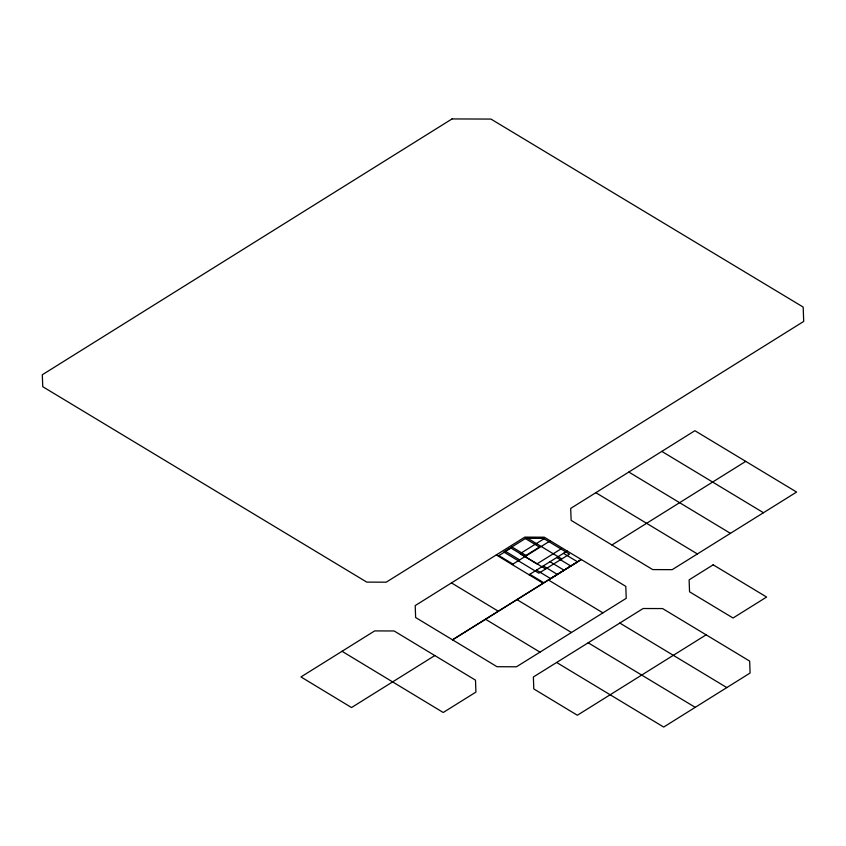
<?xml version="1.0" encoding="UTF-8"?>
<svg xmlns="http://www.w3.org/2000/svg" width="846" height="846" viewBox="0 0 846 846"><rect width="100%" height="100%" fill="white"/><g stroke="black" fill="none" stroke-linecap="round" stroke-linejoin="round"><path stroke-width="1.27" d="M661.826 451.394L694.883 430.699L796.594 492.055L672.221 569.654L652.71 569.591L571.145 520.375L570.68 508.425L661.826 451.394L763.462 512.729M342.038 651.293L374.651 630.915L394.12 630.968L475.494 680.152L475.917 692.091L443.219 712.491L342.038 651.293L300.954 676.937L351.524 707.552L434.781 655.576M451.468 582.905L415.206 605.588L415.629 617.527L497.004 666.711L516.472 666.785L539.991 652.139L626.23 598.312L625.807 586.373L544.274 537.199L524.806 537.125L451.468 582.905L498.336 611.256M611.922 544.983L745.717 461.377M556.626 662.481L643.129 608.517L662.598 608.57L749.662 661.096L750.085 673.035L663.687 727.063L556.626 662.481L533.371 676.99L533.794 688.93L577.353 715.251L706.124 634.838M512.338 547.203L498.865 555.589L512.93 564.102M544.084 538.743L520.079 553.696L536.956 563.912L560.972 548.948M525.958 555.441L539.431 547.055L525.366 538.542M512.179 564.568L550.291 540.827M529.057 574.772L567.19 551.021M730.415 533.329L628.811 472.047M595.838 492.689L697.368 553.94M563.489 553.326L577.554 561.839L543.872 582.809L529.808 574.307M527.745 538.331L561.807 558.931M556.753 557.525L570.817 566.027M550.016 561.723L564.081 570.225M511.893 546.939L526.402 555.706M543.28 565.911L557.345 574.423M510.55 547.774L545.638 568.998M505.601 551.402L519.666 559.904M536.544 570.109L550.609 578.611M602.923 612.864L548.451 579.996L581.276 559.513L452.515 639.83L543.143 583.285L496.274 554.944M726.82 687.587L619.822 623.058M516.991 599.624L571.462 632.491M588.182 642.791L695.211 707.341M485.519 619.251L539.991 652.139M452.018 118.937L42.3 374.757L42.765 386.707L366.762 582.111L386.231 582.185L803.7 321.417L803.171 307.066L490.955 119.075L452.018 118.937M713.167 564.811L689.12 579.848L689.543 591.798L733.038 618.014L766.613 597.043L713.167 564.811M525.726 538.32L503.782 551.994L538.87 573.207L569.517 554.119L543.513 538.394L525.726 538.32"/></g></svg>
